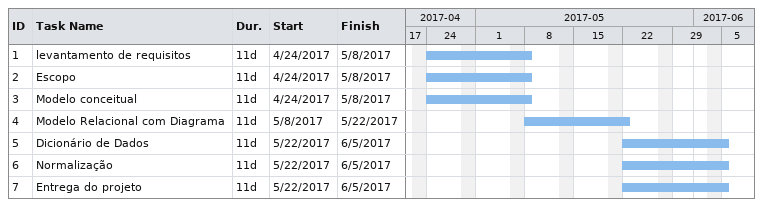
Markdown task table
| ID | Task | Duration | Start | Finish |
|---|---|---|---|---|
| 1 | levantamento de requisitos | 11d | 2017-04-24 | 2017-05-08 |
| 2 | Escopo | 11d | 2017-04-24 | 2017-05-08 |
| 3 | Modelo conceitual | 11d | 2017-04-24 | 2017-05-08 |
| 4 | Modelo Relacional com Diagrama | 11d | 2017-05-08 | 2017-05-22 |
| 5 | Dicionário de Dados | 11d | 2017-05-22 | 2017-06-05 |
| 6 | Normalização | 11d | 2017-05-22 | 2017-06-05 |
| 7 | Entrega do projeto | 11d | 2017-05-22 | 2017-06-05 |
